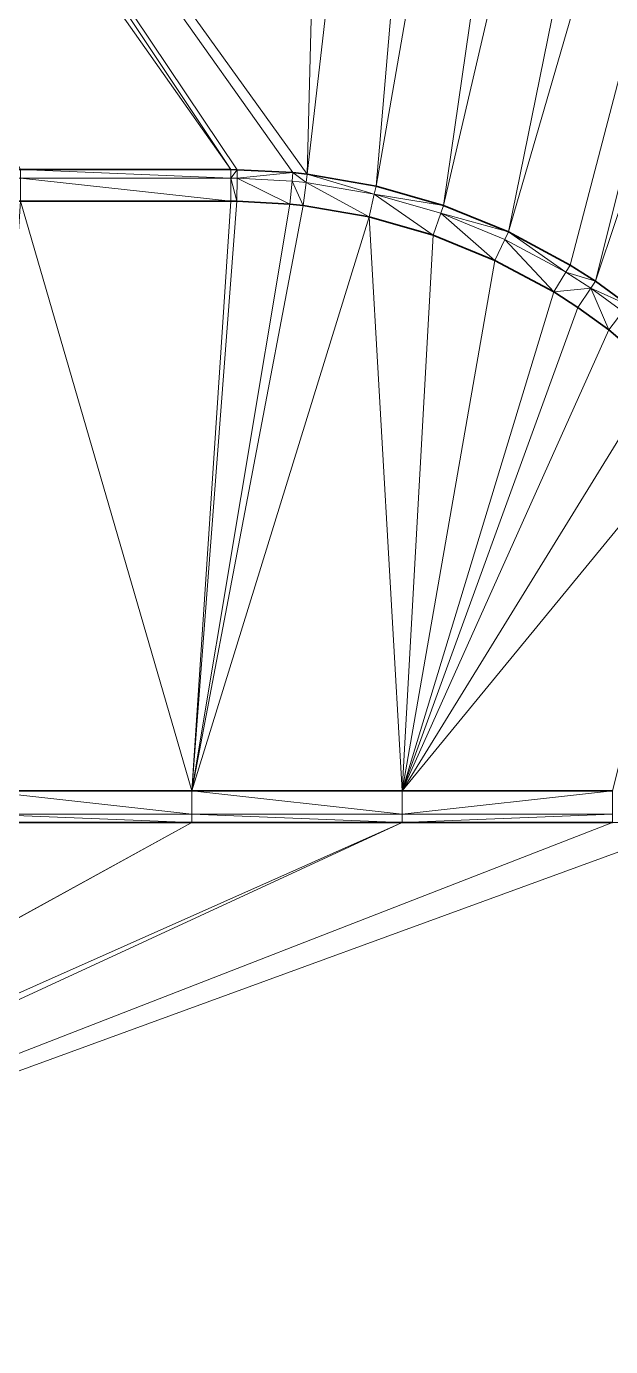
# Model space of a CAD drawing. Header units: metres. Extents: x 246428 to 246884, y 7418966 to 7419490.
# Drawn here: x 246685.96 to 246688.74, y 7419414.17 to 7419420.44 of the extents above; entities that cross this region are included whole.
import ezdxf

# ---------------------------------------------------------------- set-up
doc = ezdxf.new("R2010")
doc.units = ezdxf.units.M
doc.linetypes.add('blank name', pattern=[0])
doc.layers.add('_12D_UNMAPPED', color=7, linetype='Continuous')
for name, color, linetype, lineweight, true_color in [('KERB_BACK', 7, 'Continuous', 35, 0x5fd2ff), ('KERB_LINE', 7, 'Continuous', 18, 0xb9b9b9), ('KERB_LIP', 7, 'Continuous', 35, 0x5fd2ff), ('KERB_TOP', 7, 'Continuous', 18, 0xb9b9b9)]:
    doc.layers.add(name, color=color, linetype=linetype, lineweight=lineweight, true_color=true_color)

msp = doc.modelspace()

# ---------------------------------------------------------------- linework, layer by layer
at = {"layer": '_12D_UNMAPPED', "color": 3, "linetype": 'blank name', "lineweight": 0}
for points in [[(246687.2919, 7419419.734, 34.391), (246682.5314, 7419426.3465, 34.2366), (246687.5807, 7419430.9053, 34.2846)], [(246687.6202, 7419419.6774, 34.3978), (246687.2919, 7419419.734, 34.391), (246688.5807, 7419430.9053, 34.3028)], [(246688.5807, 7419430.9053, 34.3028), (246687.2919, 7419419.734, 34.391), (246687.5807, 7419430.9053, 34.2846)], [(246687.9405, 7419419.5858, 34.4046), (246687.6202, 7419419.6774, 34.3978), (246689.5807, 7419430.9053, 34.3211)], [(246689.5807, 7419430.9053, 34.3211), (246687.6202, 7419419.6774, 34.3978), (246688.5807, 7419430.9053, 34.3028)], [(246688.2492, 7419419.4603, 34.4114), (246687.9405, 7419419.5858, 34.4046), (246690.5807, 7419430.9053, 34.3393)], [(246690.5807, 7419430.9053, 34.3393), (246687.9405, 7419419.5858, 34.4046), (246689.5807, 7419430.9053, 34.3211)], [(246691.5807, 7419430.9053, 34.3576), (246688.2492, 7419419.4603, 34.4114), (246690.5807, 7419430.9053, 34.3393)], [(246688.5426, 7419419.3025, 34.4182), (246688.2492, 7419419.4603, 34.4114), (246691.5807, 7419430.9053, 34.3576)], [(246688.6628, 7419419.2254, 34.4212), (246688.5426, 7419419.3025, 34.4182), (246691.5807, 7419430.9053, 34.3576)], [(246688.8174, 7419419.1141, 34.4249), (246688.6628, 7419419.2254, 34.4212), (246692.5807, 7419430.9053, 34.3758)], [(246692.5807, 7419430.9053, 34.3758), (246688.6628, 7419419.2254, 34.4212), (246691.5807, 7419430.9053, 34.3576)], [(246682.5314, 7419426.3465, 34.2366), (246686.9295, 7419419.7553, 34.3842), (246682.4414, 7419426.1137, 34.2375)], [(246686.9594, 7419419.7551, 34.3848), (246686.9296, 7419419.7553, 34.3842), (246682.5314, 7419426.3465, 34.2366)], [(246686.9296, 7419419.7553, 34.3842), (246686.9295, 7419419.7553, 34.3842), (246682.5314, 7419426.3465, 34.2366)], [(246687.2252, 7419419.7411, 34.3896), (246686.9594, 7419419.7551, 34.3848), (246682.5314, 7419426.3465, 34.2366)], [(246687.2919, 7419419.734, 34.391), (246687.2252, 7419419.7411, 34.3896), (246682.5314, 7419426.3465, 34.2366)], [(246686.9295, 7419419.7553, 34.3842), (246685.9295, 7419419.7553, 34.366), (246682.4414, 7419426.1137, 34.2375)], [(246685.9295, 7419419.7553, 34.366), (246686.9295, 7419419.7153, 34.5342), (246685.9295, 7419419.7153, 34.516)], [(246685.9295, 7419419.7553, 34.366), (246686.9295, 7419419.7553, 34.3842), (246686.9295, 7419419.7153, 34.5342)], [(246686.9295, 7419419.7553, 34.3842), (246686.9296, 7419419.7553, 34.3842), (246686.9295, 7419419.7153, 34.5342)], [(246686.9295, 7419419.7153, 34.5342), (246686.9296, 7419419.7553, 34.3842), (246686.9296, 7419419.7153, 34.5342)], [(246686.9296, 7419419.7553, 34.3842), (246686.9594, 7419419.7551, 34.3848), (246686.9296, 7419419.7153, 34.5342)], [(246686.9594, 7419419.7551, 34.3848), (246686.959, 7419419.7151, 34.5348), (246686.9296, 7419419.7153, 34.5342)], [(246686.9594, 7419419.7551, 34.3848), (246687.2252, 7419419.7411, 34.3896), (246686.959, 7419419.7151, 34.5348)], [(246685.9295, 7419419.7153, 34.516), (246686.9295, 7419419.6053, 34.5342), (246685.9295, 7419419.6053, 34.516)], [(246685.9295, 7419419.7153, 34.516), (246686.9295, 7419419.7153, 34.5342), (246686.9295, 7419419.6053, 34.5342)], [(246686.9295, 7419419.7153, 34.5342), (246686.9296, 7419419.7153, 34.5342), (246686.9295, 7419419.6053, 34.5342)], [(246686.9295, 7419419.6053, 34.5342), (246686.9296, 7419419.7153, 34.5342), (246686.9296, 7419419.6053, 34.5342)], [(246686.9296, 7419419.7153, 34.5342), (246686.959, 7419419.7151, 34.5348), (246686.9579, 7419419.6051, 34.5348)], [(246686.9296, 7419419.7153, 34.5342), (246686.9579, 7419419.6051, 34.5348), (246686.9296, 7419419.6053, 34.5342)], [(246686.959, 7419419.7151, 34.5348), (246687.2109, 7419419.5918, 34.5396), (246686.9579, 7419419.6051, 34.5348)], [(246687.2252, 7419419.7411, 34.3896), (246687.2214, 7419419.7013, 34.5396), (246686.959, 7419419.7151, 34.5348)], [(246686.959, 7419419.7151, 34.5348), (246687.2214, 7419419.7013, 34.5396), (246687.2109, 7419419.5918, 34.5396)], [(246687.2214, 7419419.7013, 34.5396), (246687.2743, 7419419.5851, 34.541), (246687.2109, 7419419.5918, 34.5396)], [(246687.2252, 7419419.7411, 34.3896), (246687.2872, 7419419.6943, 34.541), (246687.2214, 7419419.7013, 34.5396)], [(246687.2214, 7419419.7013, 34.5396), (246687.2872, 7419419.6943, 34.541), (246687.2743, 7419419.5851, 34.541)], [(246687.2252, 7419419.7411, 34.3896), (246687.2919, 7419419.734, 34.391), (246687.2872, 7419419.6943, 34.541)], [(246687.2872, 7419419.6943, 34.541), (246687.5868, 7419419.5311, 34.5478), (246687.2743, 7419419.5851, 34.541)], [(246687.2919, 7419419.734, 34.391), (246687.6113, 7419419.6384, 34.5478), (246687.2872, 7419419.6943, 34.541)], [(246687.2872, 7419419.6943, 34.541), (246687.6113, 7419419.6384, 34.5478), (246687.5868, 7419419.5311, 34.5478)], [(246687.2919, 7419419.734, 34.391), (246687.6202, 7419419.6774, 34.3978), (246687.6113, 7419419.6384, 34.5478)], [(246687.6113, 7419419.6384, 34.5478), (246687.8916, 7419419.444, 34.5546), (246687.5868, 7419419.5311, 34.5478)], [(246687.6202, 7419419.6774, 34.3978), (246687.9405, 7419419.5858, 34.4046), (246687.6113, 7419419.6384, 34.5478)], [(246687.9405, 7419419.5858, 34.4046), (246687.9275, 7419419.548, 34.5546), (246687.6113, 7419419.6384, 34.5478)], [(246687.6113, 7419419.6384, 34.5478), (246687.9275, 7419419.548, 34.5546), (246687.8916, 7419419.444, 34.5546)], [(246685.7442, 7419416.805, 34.5436), (246685.9295, 7419419.6053, 34.516), (246686.7442, 7419416.8051, 34.5619)], [(246685.9295, 7419419.6053, 34.516), (246686.9295, 7419419.6053, 34.5342), (246686.7442, 7419416.8051, 34.5619)], [(246686.9579, 7419419.6051, 34.5348), (246686.7442, 7419416.8051, 34.5619), (246686.9296, 7419419.6053, 34.5342)], [(246686.7442, 7419416.8051, 34.5619), (246686.9295, 7419419.6053, 34.5342), (246686.9296, 7419419.6053, 34.5342)], [(246687.2109, 7419419.5918, 34.5396), (246686.7442, 7419416.8051, 34.5619), (246686.9579, 7419419.6051, 34.5348)], [(246687.2743, 7419419.5851, 34.541), (246686.7442, 7419416.8051, 34.5619), (246687.2109, 7419419.5918, 34.5396)], [(246687.5868, 7419419.5311, 34.5478), (246686.7442, 7419416.8051, 34.5619), (246687.2743, 7419419.5851, 34.541)], [(246687.9405, 7419419.5858, 34.4046), (246688.2492, 7419419.4603, 34.4114), (246687.9275, 7419419.548, 34.5546)], [(246687.7442, 7419416.8052, 34.5801), (246686.7442, 7419416.8051, 34.5619), (246687.5868, 7419419.5311, 34.5478)], [(246687.8916, 7419419.444, 34.5546), (246687.7442, 7419416.8052, 34.5801), (246687.5868, 7419419.5311, 34.5478)], [(246687.9275, 7419419.548, 34.5546), (246688.1853, 7419419.3246, 34.5614), (246687.8916, 7419419.444, 34.5546)], [(246688.2492, 7419419.4603, 34.4114), (246688.2322, 7419419.4241, 34.5614), (246687.9275, 7419419.548, 34.5546)], [(246687.9275, 7419419.548, 34.5546), (246688.2322, 7419419.4241, 34.5614), (246688.1853, 7419419.3246, 34.5614)], [(246688.1853, 7419419.3246, 34.5614), (246687.7442, 7419416.8052, 34.5801), (246687.8916, 7419419.444, 34.5546)], [(246688.2492, 7419419.4603, 34.4114), (246688.5218, 7419419.2684, 34.5682), (246688.2322, 7419419.4241, 34.5614)], [(246688.2492, 7419419.4603, 34.4114), (246688.5426, 7419419.3025, 34.4182), (246688.5218, 7419419.2684, 34.5682)], [(246688.2322, 7419419.4241, 34.5614), (246688.4645, 7419419.1744, 34.5682), (246688.1853, 7419419.3246, 34.5614)], [(246688.2322, 7419419.4241, 34.5614), (246688.5218, 7419419.2684, 34.5682), (246688.4645, 7419419.1744, 34.5682)], [(246688.4645, 7419419.1744, 34.5682), (246687.7442, 7419416.8052, 34.5801), (246688.1853, 7419419.3246, 34.5614)], [(246688.5218, 7419419.2684, 34.5682), (246688.6405, 7419419.1922, 34.5712), (246688.4645, 7419419.1744, 34.5682)], [(246688.5426, 7419419.3025, 34.4182), (246688.6628, 7419419.2254, 34.4212), (246688.5218, 7419419.2684, 34.5682)], [(246688.6628, 7419419.2254, 34.4212), (246688.6405, 7419419.1922, 34.5712), (246688.5218, 7419419.2684, 34.5682)], [(246688.6405, 7419419.1922, 34.5712), (246688.579, 7419419.101, 34.5712), (246688.4645, 7419419.1744, 34.5682)], [(246688.6405, 7419419.1922, 34.5712), (246688.726, 7419418.9951, 34.5749), (246688.579, 7419419.101, 34.5712)], [(246688.6628, 7419419.2254, 34.4212), (246688.8174, 7419419.1141, 34.4249), (246688.6405, 7419419.1922, 34.5712)], [(246688.8174, 7419419.1141, 34.4249), (246688.793, 7419419.0824, 34.5749), (246688.6405, 7419419.1922, 34.5712)], [(246688.6405, 7419419.1922, 34.5712), (246688.793, 7419419.0824, 34.5749), (246688.726, 7419418.9951, 34.5749)], [(246688.579, 7419419.101, 34.5712), (246687.7442, 7419416.8052, 34.5801), (246688.4645, 7419419.1744, 34.5682)], [(246688.726, 7419418.9951, 34.5749), (246687.7442, 7419416.8052, 34.5801), (246688.579, 7419419.101, 34.5712)], [(246688.793, 7419419.0824, 34.5749), (246688.9668, 7419418.7888, 34.5814), (246688.726, 7419418.9951, 34.5749)], [(246688.9668, 7419418.7888, 34.5814), (246687.7442, 7419416.8052, 34.5801), (246688.726, 7419418.9951, 34.5749)], [(246689.184, 7419418.5578, 34.5879), (246687.7442, 7419416.8052, 34.5801), (246688.9668, 7419418.7888, 34.5814)], [(246688.7442, 7419416.8052, 34.5984), (246687.7442, 7419416.8052, 34.5801), (246689.184, 7419418.5578, 34.5879)], [(246686.7442, 7419416.6951, 34.5619), (246685.7442, 7419416.805, 34.5436), (246686.7442, 7419416.8051, 34.5619)], [(246686.7442, 7419416.6951, 34.5619), (246685.7442, 7419416.695, 34.5436), (246685.7442, 7419416.805, 34.5436)], [(246687.7442, 7419416.6952, 34.5801), (246686.7442, 7419416.8051, 34.5619), (246687.7442, 7419416.8052, 34.5801)], [(246687.7442, 7419416.6952, 34.5801), (246686.7442, 7419416.6951, 34.5619), (246686.7442, 7419416.8051, 34.5619)], [(246687.7442, 7419416.6952, 34.5801), (246687.7442, 7419416.8052, 34.5801), (246688.7442, 7419416.8052, 34.5984)], [(246688.7442, 7419416.6952, 34.5984), (246687.7442, 7419416.6952, 34.5801), (246688.7442, 7419416.8052, 34.5984)], [(246686.7443, 7419416.6551, 34.4119), (246685.7442, 7419416.695, 34.5436), (246686.7442, 7419416.6951, 34.5619)], [(246686.7443, 7419416.6551, 34.4119), (246685.7443, 7419416.655, 34.3936), (246685.7442, 7419416.695, 34.5436)], [(246687.7443, 7419416.6552, 34.4301), (246686.7442, 7419416.6951, 34.5619), (246687.7442, 7419416.6952, 34.5801)], [(246687.7443, 7419416.6552, 34.4301), (246686.7443, 7419416.6551, 34.4119), (246686.7442, 7419416.6951, 34.5619)], [(246687.7443, 7419416.6552, 34.4301), (246687.7442, 7419416.6952, 34.5801), (246688.7442, 7419416.6952, 34.5984)], [(246688.7443, 7419416.6552, 34.4484), (246687.7443, 7419416.6552, 34.4301), (246688.7442, 7419416.6952, 34.5984)], [(246682.4193, 7419414.1992, 34.3575), (246688.7443, 7419416.6552, 34.4484), (246689.1566, 7419416.6553, 34.4559)], [(246690.008, 7419388.0553, 34.7574), (246682.4193, 7419414.1992, 34.3575), (246689.1566, 7419416.6553, 34.4559)], [(246682.4193, 7419414.1992, 34.3575), (246687.7443, 7419416.6552, 34.4301), (246688.7443, 7419416.6552, 34.4484)], [(246682.4193, 7419414.1992, 34.3575), (246682.5423, 7419414.3438, 34.36), (246687.7443, 7419416.6552, 34.4301)], [(246682.5423, 7419414.3438, 34.36), (246686.7443, 7419416.6551, 34.4119), (246687.7443, 7419416.6552, 34.4301)], [(246682.5423, 7419414.3438, 34.36), (246682.5471, 7419414.3518, 34.3599), (246686.7443, 7419416.6551, 34.4119)], [(246682.5471, 7419414.3518, 34.3599), (246685.7443, 7419416.655, 34.3936), (246686.7443, 7419416.6551, 34.4119)], [(246689.2795, 7419388.0553, 34.7441), (246682.2486, 7419414.0967, 34.3548), (246682.4193, 7419414.1992, 34.3575)], [(246690.008, 7419388.0553, 34.7574), (246689.2795, 7419388.0553, 34.7441), (246682.4193, 7419414.1992, 34.3575)]]:
    msp.add_3dface(points, dxfattribs=at)
at = {"layer": 'KERB_BACK'}
for points in [[(246686.9295, 7419419.6053, 34.5342), (246685.9295, 7419419.6053, 34.516), (246685.2295, 7419419.6053, 34.5032), (246685.1548, 7419419.599, 34.5017), (246685.0137, 7419419.5502, 34.4987), (246684.8964, 7419419.4579, 34.4986), (246684.8157, 7419419.3322, 34.4984), (246684.7806, 7419419.1871, 34.4983), (246684.7795, 7419419.1553, 34.4983), (246684.7795, 7419418.7978, 34.5018), (246684.7795, 7419417.7978, 34.5118), (246684.7795, 7419417.255, 34.5173), (246684.7815, 7419417.2121, 34.5179), (246684.789, 7419417.1627, 34.5187), (246684.8202, 7419417.0679, 34.5212), (246684.904, 7419416.9443, 34.525), (246685.0235, 7419416.8549, 34.5288), (246685.1168, 7419416.8193, 34.5313), (246685.1658, 7419416.8095, 34.5326), (246685.2295, 7419416.805, 34.5342), (246685.7442, 7419416.805, 34.5436), (246686.7442, 7419416.8051, 34.5619), (246687.7442, 7419416.8052, 34.5801), (246688.7442, 7419416.8052, 34.5984)], [(246688.9668, 7419418.7888, 34.5814), (246688.726, 7419418.9951, 34.5749), (246688.579, 7419419.101, 34.5712), (246688.4645, 7419419.1744, 34.5682), (246688.1853, 7419419.3246, 34.5614), (246687.8916, 7419419.444, 34.5546), (246687.5868, 7419419.5311, 34.5478), (246687.2743, 7419419.5851, 34.541), (246687.2109, 7419419.5918, 34.5396), (246686.9579, 7419419.6051, 34.5348), (246686.9296, 7419419.6053, 34.5342), (246686.9295, 7419419.6053, 34.5342)]]:
    msp.add_polyline3d(points, dxfattribs=at)
at = {"layer": 'KERB_LINE'}
for points in [[(246686.9295, 7419419.7553, 34.3842), (246685.9295, 7419419.7553, 34.366), (246685.2295, 7419419.7553, 34.3532), (246685.1299, 7419419.747, 34.3517), (246684.9418, 7419419.6818, 34.3487), (246684.7854, 7419419.5587, 34.3486), (246684.6778, 7419419.3912, 34.3484), (246684.631, 7419419.1977, 34.3483), (246684.6295, 7419419.1553, 34.3483), (246684.6295, 7419418.7978, 34.3518), (246684.6295, 7419417.7978, 34.3618), (246684.6295, 7419417.255, 34.3673), (246684.6322, 7419417.1978, 34.3679), (246684.6422, 7419417.132, 34.3687), (246684.6838, 7419417.0056, 34.3712), (246684.7954, 7419416.8407, 34.375), (246684.9549, 7419416.7215, 34.3788), (246685.0792, 7419416.6741, 34.3813), (246685.1445, 7419416.661, 34.3826), (246685.2295, 7419416.655, 34.3842), (246685.7443, 7419416.655, 34.3936), (246686.7443, 7419416.6551, 34.4119), (246687.7443, 7419416.6552, 34.4301), (246688.7443, 7419416.6552, 34.4484)], [(246688.8174, 7419419.1141, 34.4249), (246688.6628, 7419419.2254, 34.4212), (246688.5426, 7419419.3025, 34.4182), (246688.2492, 7419419.4603, 34.4114), (246687.9405, 7419419.5858, 34.4046), (246687.6202, 7419419.6774, 34.3978), (246687.2919, 7419419.734, 34.391), (246687.2252, 7419419.7411, 34.3896), (246686.9594, 7419419.7551, 34.3848), (246686.9296, 7419419.7553, 34.3842), (246686.9295, 7419419.7553, 34.3842)]]:
    msp.add_polyline3d(points, dxfattribs=at)
at = {"layer": 'KERB_LIP'}
for points in [[(246686.9295, 7419419.7553, 34.3842), (246685.9295, 7419419.7553, 34.366), (246685.2295, 7419419.7553, 34.3532), (246685.1299, 7419419.747, 34.3517), (246684.9418, 7419419.6818, 34.3487), (246684.7854, 7419419.5587, 34.3486), (246684.6778, 7419419.3912, 34.3484), (246684.631, 7419419.1977, 34.3483), (246684.6295, 7419419.1553, 34.3483), (246684.6295, 7419418.7978, 34.3518), (246684.6295, 7419417.7978, 34.3618), (246684.6295, 7419417.255, 34.3673), (246684.6322, 7419417.1978, 34.3679), (246684.6422, 7419417.132, 34.3687), (246684.6838, 7419417.0056, 34.3712), (246684.7954, 7419416.8407, 34.375), (246684.9549, 7419416.7215, 34.3788), (246685.0792, 7419416.6741, 34.3813), (246685.1445, 7419416.661, 34.3826), (246685.2295, 7419416.655, 34.3842), (246685.7443, 7419416.655, 34.3936), (246686.7443, 7419416.6551, 34.4119), (246687.7443, 7419416.6552, 34.4301), (246688.7443, 7419416.6552, 34.4484)], [(246688.8174, 7419419.1141, 34.4249), (246688.6628, 7419419.2254, 34.4212), (246688.5426, 7419419.3025, 34.4182), (246688.2492, 7419419.4603, 34.4114), (246687.9405, 7419419.5858, 34.4046), (246687.6202, 7419419.6774, 34.3978), (246687.2919, 7419419.734, 34.391), (246687.2252, 7419419.7411, 34.3896), (246686.9594, 7419419.7551, 34.3848), (246686.9296, 7419419.7553, 34.3842), (246686.9295, 7419419.7553, 34.3842)]]:
    msp.add_polyline3d(points, dxfattribs=at)
at = {"layer": 'KERB_TOP'}
for points in [[(246686.9295, 7419419.7153, 34.5342), (246685.9295, 7419419.7153, 34.516), (246685.2295, 7419419.7153, 34.5032), (246685.1366, 7419419.7075, 34.5017), (246684.961, 7419419.6467, 34.4987), (246684.815, 7419419.5318, 34.4986), (246684.7146, 7419419.3755, 34.4984), (246684.6709, 7419419.1949, 34.4983), (246684.6695, 7419419.1553, 34.4983), (246684.6695, 7419418.7978, 34.5018), (246684.6695, 7419417.7978, 34.5118), (246684.6695, 7419417.255, 34.5173), (246684.672, 7419417.2017, 34.5179), (246684.6814, 7419417.1402, 34.5187), (246684.7202, 7419417.0222, 34.5212), (246684.8244, 7419416.8684, 34.525), (246684.9732, 7419416.7571, 34.5288), (246685.0892, 7419416.7129, 34.5313), (246685.1502, 7419416.7006, 34.5326), (246685.2295, 7419416.695, 34.5342), (246685.7442, 7419416.695, 34.5436), (246686.7442, 7419416.6951, 34.5619), (246687.7442, 7419416.6952, 34.5801), (246688.7442, 7419416.6952, 34.5984)], [(246688.793, 7419419.0824, 34.5749), (246688.6405, 7419419.1922, 34.5712), (246688.5218, 7419419.2684, 34.5682), (246688.2322, 7419419.4241, 34.5614), (246687.9275, 7419419.548, 34.5546), (246687.6113, 7419419.6384, 34.5478), (246687.2872, 7419419.6943, 34.541), (246687.2214, 7419419.7013, 34.5396), (246686.959, 7419419.7151, 34.5348), (246686.9296, 7419419.7153, 34.5342), (246686.9295, 7419419.7153, 34.5342)]]:
    msp.add_polyline3d(points, dxfattribs=at)

doc.saveas('drawing.dxf')
